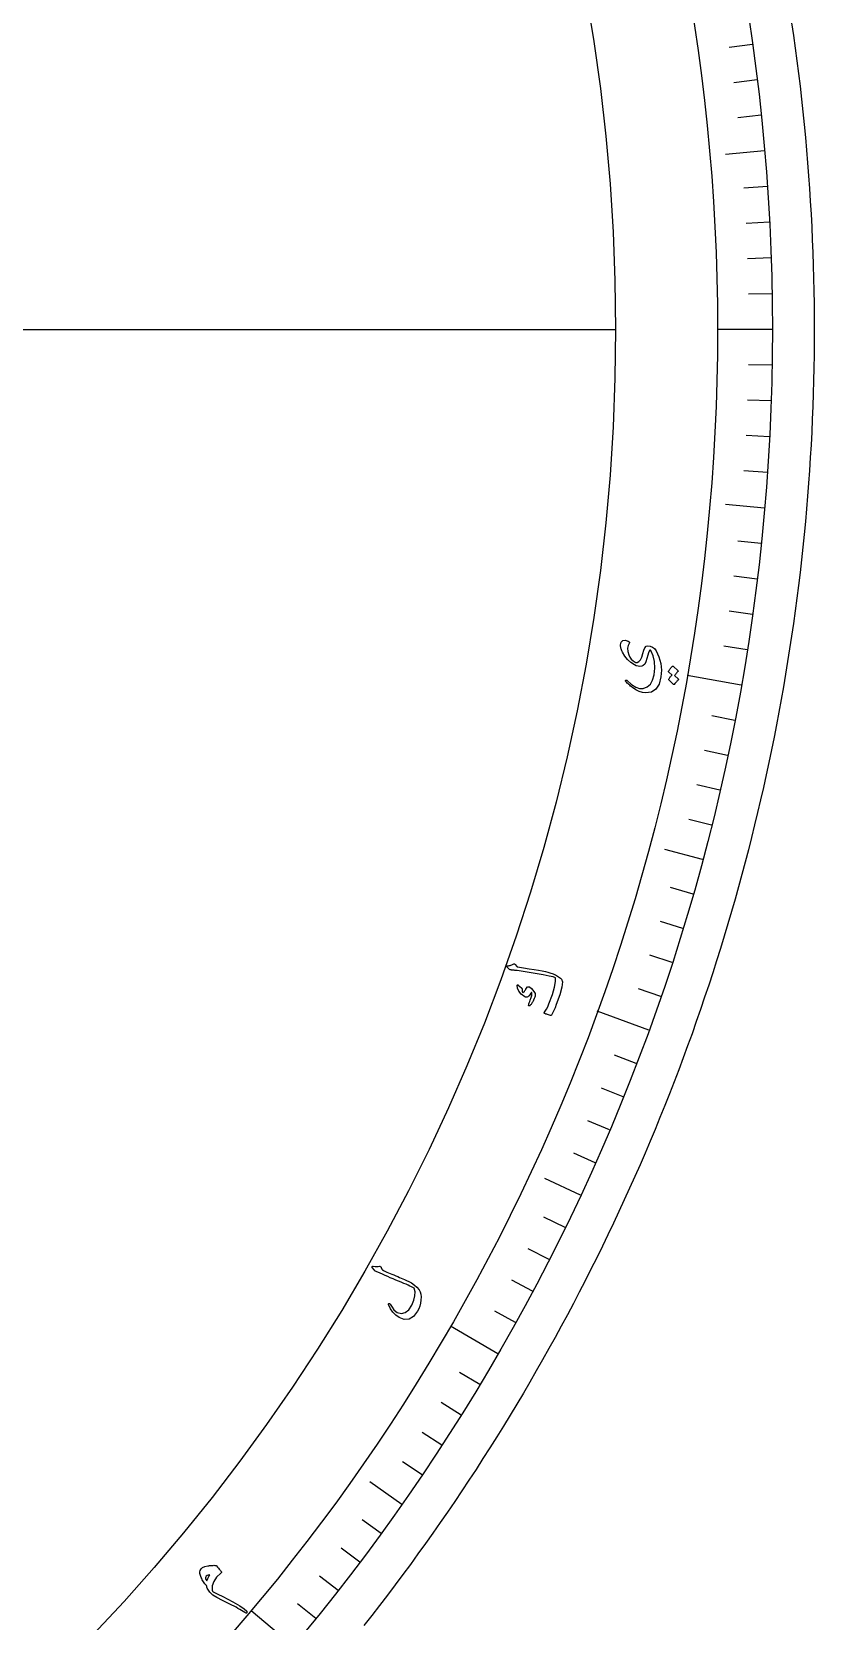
# Model space of a CAD drawing. Header units: millimetres. Extents: x -85 to 85, y -85 to 110.
# Drawn here: x 53.2 to 85, y -52.5 to 12.1 of the extents above; entities that cross this region are included whole.
import ezdxf

# ---------------------------------------------------------------- set-up
doc = ezdxf.new("R2010")
doc.units = ezdxf.units.MM
for name, color, linetype in [('CUT_OUTER', 1, 'Continuous'), ('ENGRAVE', 7, 'Continuous'), ('ENGRAVE_FINE', 8, 'Continuous'), ('TEXT', 5, 'Continuous')]:
    doc.layers.add(name, color=color, linetype=linetype)

msp = doc.modelspace()

# ---------------------------------------------------------------- linework, layer by layer
at = {"layer": 'CUT_OUTER'}
msp.add_lwpolyline([(84.08, 12.4721), (84.1549, 11.956), (84.2267, 11.4394), (84.2953, 10.9223), (84.3608, 10.4049), (84.423, 9.8871), (84.4821, 9.3689), (84.538, 8.8503), (84.5907, 8.3315), (84.6402, 7.8123), (84.6866, 7.2928), (84.7297, 6.773), (84.7697, 6.253), (84.8065, 5.7327), (84.84, 5.2123), (84.8704, 4.6916), (84.8976, 4.1708), (84.9216, 3.6498), (84.9424, 3.1286), (84.96, 2.6074), (84.9744, 2.086), (84.9856, 1.5646), (84.9936, 1.0431), (84.9984, 0.5216), (85, 0), (84.9984, -0.5216), (84.9936, -1.0431), (84.9856, -1.5646), (84.9744, -2.086), (84.96, -2.6074), (84.9424, -3.1286), (84.9216, -3.6498), (84.8976, -4.1708), (84.8704, -4.6916), (84.84, -5.2123), (84.8065, -5.7327), (84.7697, -6.253), (84.7297, -6.773), (84.6866, -7.2928), (84.6402, -7.8123), (84.5907, -8.3315), (84.538, -8.8503), (84.4821, -9.3689), (84.423, -9.8871), (84.3608, -10.4049), (84.2953, -10.9223), (84.2267, -11.4394), (84.1549, -11.956), (84.08, -12.4721), (84.0019, -12.9878), (83.9206, -13.5029), (83.8362, -14.0176), (83.7486, -14.5318), (83.6579, -15.0454), (83.564, -15.5584), (83.4669, -16.0708), (83.3667, -16.5827), (83.2634, -17.0939), (83.157, -17.6045), (83.0474, -18.1144), (82.9347, -18.6236), (82.8188, -19.1321), (82.6999, -19.6399), (82.5778, -20.147), (82.4527, -20.6533), (82.3244, -21.1588), (82.193, -21.6636), (82.0585, -22.1675), (81.921, -22.6706), (81.7803, -23.1728), (81.6366, -23.6742), (81.4898, -24.1746), (81.3399, -24.6742), (81.187, -25.1728), (81.031, -25.6705), (80.872, -26.1672), (80.7099, -26.6629), (80.5448, -27.1577), (80.3766, -27.6514), (80.2054, -28.144), (80.0312, -28.6356), (79.854, -29.1262), (79.6738, -29.6156), (79.4906, -30.1039), (79.3044, -30.5911), (79.1152, -31.0771), (78.923, -31.562), (78.7279, -32.0456), (78.5298, -32.5281), (78.3287, -33.0093), (78.1247, -33.4893), (77.9177, -33.9681), (77.7078, -34.4455), (77.495, -34.9217), (77.2793, -35.3965), (77.0606, -35.87), (76.8391, -36.3422), (76.6147, -36.813), (76.3873, -37.2824), (76.1571, -37.7504), (75.9241, -38.217), (75.6881, -38.6821), (75.4494, -39.1458), (75.2078, -39.608), (74.9633, -40.0687), (74.716, -40.5279), (74.466, -40.9856), (74.2131, -41.4418), (73.9574, -41.8963), (73.6989, -42.3494), (73.4377, -42.8008), (73.1737, -43.2506), (72.9069, -43.6987), (72.6374, -44.1453), (72.3652, -44.5901), (72.0902, -45.0333), (71.8126, -45.4748), (71.5322, -45.9146), (71.2491, -46.3526), (70.9633, -46.7889), (70.6749, -47.2235), (70.3838, -47.6562), (70.0901, -48.0872), (69.7937, -48.5164), (69.4947, -48.9437), (69.1931, -49.3692), (68.8889, -49.7928), (68.582, -50.2146), (68.2726, -50.6344), (67.9607, -51.0524), (67.6461, -51.4684), (67.3291, -51.8825), (67.0094, -52.2947), (66.6873, -52.7049)], dxfattribs=at)
at = {"layer": 'ENGRAVE'}
for points in [[(82.983, 7.2601), (81.3953, 7.1212)], [(-76.925, 0), (76.925, 0)], [(83.3, 0), (81.0687, 0)], [(82.983, -7.2601), (81.3953, -7.1212)], [(82.0345, -14.4649), (79.8371, -14.0774)], [(80.4616, -21.5596), (78.9222, -21.1471)], [(78.2764, -28.4903), (76.1797, -27.7271)], [(75.4954, -35.2041), (74.051, -34.5306)], [(72.1399, -41.65), (70.2076, -40.5344)], [(68.2354, -47.7789), (66.9298, -46.8648)], [(63.8115, -53.5442), (62.1023, -52.11)]]:
    msp.add_lwpolyline(points, dxfattribs=at)
for radius in [83.3, 83.3, 81.0687, 76.925, 76.925]:
    msp.add_circle((0, 0), radius, dxfattribs=at)
at = {"layer": 'ENGRAVE_FINE'}
for points in [[(82.4893, 11.5931), (81.5424, 11.46)], [(82.6791, 10.1517), (81.73, 10.0352)], [(82.8437, 8.7072), (81.8927, 8.6073)], [(83.0971, 5.8107), (82.1432, 5.744)], [(83.1858, 4.3596), (82.2309, 4.3095)], [(83.2493, 2.9071), (82.2936, 2.8738)], [(83.2873, 1.4538), (82.3312, 1.4371)], [(83.2873, -1.4538), (82.3312, -1.4371)], [(83.2493, -2.9071), (82.2936, -2.8738)], [(83.1858, -4.3596), (82.2309, -4.3095)], [(83.0971, -5.8107), (82.1432, -5.744)], [(82.8437, -8.7072), (81.8927, -8.6073)], [(82.6791, -10.1517), (81.73, -10.0352)], [(82.4893, -11.5931), (81.5424, -11.46)], [(82.2744, -13.031), (81.33, -12.8814)], [(81.7695, -15.8944), (80.8309, -15.7119)], [(81.4797, -17.319), (80.5443, -17.1202)], [(81.165, -18.7384), (80.2333, -18.5233)], [(80.8256, -20.1521), (79.8978, -19.9208)], [(80.0731, -22.9606), (79.1539, -22.697)], [(79.6602, -24.3546), (78.7457, -24.075)], [(79.223, -25.7411), (78.3136, -25.4456)], [(78.7617, -27.1198), (77.8575, -26.8085)], [(77.7672, -29.8521), (76.8745, -29.5094)], [(77.2344, -31.2047), (76.3478, -30.8465)], [(76.6781, -32.5479), (75.7978, -32.1743)], [(76.0983, -33.8812), (75.2248, -33.4922)], [(74.8695, -36.5163), (74.0101, -36.0971)], [(74.2208, -37.8174), (73.3688, -37.3833)], [(73.5495, -39.107), (72.7052, -38.658)], [(72.8558, -40.3846), (72.0195, -39.921)], [(71.402, -42.9027), (70.5824, -42.4102)], [(70.6424, -44.1423), (69.8315, -43.6355)], [(69.8613, -45.3684), (69.0593, -44.8476)], [(69.0588, -46.5808), (68.2661, -46.046)], [(67.3911, -48.9625), (66.6175, -48.4004)], [(66.5263, -50.1312), (65.7626, -49.5557)], [(65.6413, -51.2846), (64.8878, -50.6959)], [(64.7363, -52.4224), (63.9931, -51.8206)]]:
    msp.add_lwpolyline(points, dxfattribs=at)
at = {"layer": 'TEXT'}
for points in [[(77.4799, -12.7642), (77.431, -12.8565), (77.4115, -12.9652), (77.4214, -13.0905), (77.4605, -13.2325), (77.5048, -13.3262), (77.5628, -13.4079), (77.6344, -13.4777), (77.7198, -13.5356), (77.7376, -13.543), (77.7569, -13.5467), (77.7775, -13.5468), (77.7996, -13.5432), (77.8726, -13.5063), (77.9354, -13.434), (77.9878, -13.3261), (78.0296, -13.1828), (78.0692, -13.041), (78.1145, -12.9406), (78.1657, -12.8819), (78.2228, -12.8647), (78.3338, -12.88), (78.4287, -12.9182), (78.5073, -12.9792), (78.5697, -13.0632), (78.6853, -13.317), (78.7571, -13.5796), (78.7849, -13.8506), (78.7687, -14.1296), (78.6942, -14.4242), (78.5647, -14.6307), (78.3809, -14.7489), (78.1432, -14.779), (78.0194, -14.76), (77.8893, -14.7169), (77.7527, -14.6499), (77.6096, -14.5592), (77.5706, -14.5297), (77.5332, -14.4999), (77.4974, -14.4699), (77.4633, -14.4396), (77.4305, -14.4088), (77.3991, -14.3773), (77.369, -14.3451), (77.3401, -14.3122), (77.3288, -14.2953), (77.3255, -14.2815), (77.3302, -14.2707), (77.343, -14.2629), (77.3576, -14.26), (77.3714, -14.2612), (77.3845, -14.2665), (77.3968, -14.276), (77.5738, -14.4372), (77.7404, -14.5445), (77.8969, -14.5978), (78.0432, -14.5965), (78.2085, -14.5348), (78.3378, -14.4227), (78.4307, -14.2602), (78.487, -14.0475), (78.5143, -13.7669), (78.5014, -13.508), (78.4486, -13.2709), (78.3561, -13.0559), (78.3474, -13.0425), (78.3375, -13.0364), (78.3265, -13.0375), (78.3142, -13.0458), (78.2876, -13.0835), (78.2591, -13.1518), (78.2284, -13.2507), (78.1955, -13.38), (78.1562, -13.5107), (78.1079, -13.6071), (78.0507, -13.6694), (77.9846, -13.6975), (77.9117, -13.7031), (77.8377, -13.6952), (77.7625, -13.6738), (77.6862, -13.6389), (77.5409, -13.5439), (77.4125, -13.4254), (77.3009, -13.2833), (77.2059, -13.1179), (77.184, -13.0745), (77.1658, -13.033), (77.151, -12.9932), (77.1399, -12.9552), (77.1322, -12.9192), (77.1275, -12.8852), (77.126, -12.8533), (77.1277, -12.8235), (77.1574, -12.7107), (77.2196, -12.6487), (77.3142, -12.6375), (77.4413, -12.6773), (77.474, -12.697), (77.4914, -12.718), (77.4933, -12.7404), (77.4799, -12.7642)], [(79.0812, -13.9156), (79.0781, -13.9111), (79.0768, -13.9053), (79.0773, -13.8982), (79.0795, -13.8899), (79.096, -13.8615), (79.1134, -13.8343), (79.1318, -13.8082), (79.1511, -13.7833), (79.1717, -13.7594), (79.1936, -13.7363), (79.2169, -13.714), (79.2417, -13.6925), (79.2488, -13.6888), (79.2557, -13.6878), (79.2626, -13.6896), (79.2694, -13.6942), (79.4736, -13.8825), (79.4759, -13.8871), (79.4749, -13.8931), (79.4705, -13.9005), (79.4627, -13.9093), (79.4559, -13.9151), (79.4463, -13.9248), (79.4339, -13.9384), (79.4187, -13.9558), (79.4004, -13.9773), (79.3788, -14.003), (79.3539, -14.0329), (79.3258, -14.0669), (79.4832, -14.2162), (79.4877, -14.2226), (79.4878, -14.2298), (79.4835, -14.2379), (79.4747, -14.2467), (79.4671, -14.2543), (79.4555, -14.2664), (79.4401, -14.283), (79.4207, -14.3041), (79.3973, -14.33), (79.3698, -14.3611), (79.3382, -14.3975), (79.3026, -14.4391), (79.2972, -14.4431), (79.2923, -14.4444), (79.2878, -14.443), (79.2839, -14.4389), (79.0907, -14.2478), (79.0876, -14.2433), (79.0863, -14.2375), (79.0868, -14.2304), (79.0891, -14.2221), (79.1019, -14.1977), (79.116, -14.1744), (79.1312, -14.1521), (79.1476, -14.1308), (79.1649, -14.1104), (79.1831, -14.091), (79.2021, -14.0725), (79.2219, -14.0549)], [(72.5294, -25.8766), (72.566, -25.8718), (72.6013, -25.8656), (72.6353, -25.8582), (72.6678, -25.8495), (72.6991, -25.8392), (72.729, -25.8274), (72.7578, -25.8138), (72.7853, -25.7986), (72.7993, -25.794), (72.8132, -25.7958), (72.8268, -25.8038), (72.8403, -25.8181), (72.9089, -25.9), (72.9166, -25.9083), (72.9233, -25.9147), (72.929, -25.9192), (72.9338, -25.9217), (73.1851, -25.9582), (73.4117, -25.9925), (73.6136, -26.0247), (73.7908, -26.0548), (73.9429, -26.083), (74.0698, -26.1095), (74.1715, -26.1344), (74.2478, -26.1576), (74.3898, -26.2076), (74.4339, -26.226), (74.4774, -26.2467), (74.5203, -26.2695), (74.5626, -26.2947), (74.6043, -26.3222), (74.6452, -26.3524), (74.6854, -26.3852), (74.7249, -26.4206), (74.7624, -26.5326), (74.74, -26.7425), (74.6569, -27.0499), (74.5118, -27.4542), (74.461, -27.5784), (74.4106, -27.6921), (74.3607, -27.7952), (74.3113, -27.8877), (74.3042, -27.8952), (74.2962, -27.8994), (74.2874, -27.9004), (74.2778, -27.8983), (74.2328, -27.8844), (74.1919, -27.8714), (74.1552, -27.8593), (74.1227, -27.8483), (74.094, -27.838), (74.0687, -27.8284), (74.0468, -27.8194), (74.0284, -27.8112), (74.0183, -27.8059), (74.0138, -27.7999), (74.0149, -27.7931), (74.0216, -27.7856), (74.0672, -27.7258), (74.1146, -27.6444), (74.1638, -27.5415), (74.2146, -27.4169), (74.3526, -27.0398), (74.4415, -26.7379), (74.4822, -26.5118), (74.4754, -26.3618), (74.3872, -26.3308), (74.2207, -26.292), (73.976, -26.2452), (73.6532, -26.1903), (73.3292, -26.1372), (73.0839, -26.0977), (72.9171, -26.072), (72.829, -26.0603), (72.8046, -26.0578), (72.7818, -26.0554), (72.7606, -26.0532), (72.7409, -26.0512), (72.723, -26.0493), (72.7071, -26.0478), (72.693, -26.0466), (72.6809, -26.0456), (72.6551, -26.042), (72.6319, -26.0345), (72.6113, -26.0231), (72.5933, -26.0079), (72.5027, -25.9149), (72.4968, -25.9078), (72.4937, -25.9013), (72.4931, -25.8953), (72.4953, -25.8899), (72.5015, -25.8846), (72.5092, -25.8806), (72.5185, -25.8779), (72.5294, -25.8766)], [(72.9245, -26.663), (72.9271, -26.658), (72.931, -26.6541), (72.936, -26.6516), (72.9422, -26.6502), (72.9471, -26.6508), (72.9521, -26.6522), (72.9572, -26.6545), (72.9624, -26.6576), (73.0934, -26.7732), (73.1063, -26.7862), (73.1153, -26.7982), (73.1207, -26.8093), (73.1223, -26.8194), (73.1195, -26.8589), (73.1218, -26.8943), (73.1293, -26.9256), (73.142, -26.9527), (73.151, -26.9605), (73.1641, -26.9593), (73.1814, -26.949), (73.2028, -26.9298), (73.2143, -26.9159), (73.2255, -26.9013), (73.2367, -26.8861), (73.2476, -26.8702), (73.2585, -26.8534), (73.2693, -26.8356), (73.28, -26.8168), (73.2908, -26.797), (73.3477, -26.7356), (73.4187, -26.7352), (73.5039, -26.7958), (73.6031, -26.9176), (73.6293, -26.9626), (73.6475, -27.0039), (73.6577, -27.0414), (73.6598, -27.0751), (73.6547, -27.1095), (73.6412, -27.1546), (73.6191, -27.2104), (73.5886, -27.2769), (73.5722, -27.3106), (73.5554, -27.342), (73.5382, -27.3713), (73.5205, -27.3984), (73.503, -27.4234), (73.4861, -27.4467), (73.4699, -27.4681), (73.4543, -27.4878), (73.4414, -27.4987), (73.429, -27.5052), (73.4169, -27.5074), (73.4052, -27.5053), (73.3945, -27.4992), (73.3884, -27.4909), (73.3869, -27.4801), (73.39, -27.467), (73.4022, -27.4261), (73.4167, -27.38), (73.4336, -27.3287), (73.4528, -27.2722), (73.4884, -27.1666), (73.5122, -27.0826), (73.5243, -27.0204), (73.5246, -26.9799), (73.5229, -26.974), (73.5193, -26.9699), (73.5139, -26.9674), (73.5066, -26.9668), (73.5015, -26.9678), (73.496, -26.971), (73.4901, -26.9766), (73.4837, -26.9844), (73.433, -27.06), (73.4102, -27.0909), (73.3862, -27.1158), (73.3613, -27.1346), (73.3353, -27.1473), (73.3072, -27.1558), (73.2809, -27.1572), (73.2564, -27.1515), (73.2336, -27.1389), (73.0902, -27.0266), (72.9908, -26.9099), (72.9356, -26.7888), (72.9245, -26.663)], [(67.0325, -38.141), (67.0269, -38.1318), (67.0245, -38.1226), (67.025, -38.1134), (67.0287, -38.1043), (67.035, -38.0966), (67.0436, -38.092), (67.0544, -38.0904), (67.0676, -38.0918), (67.1426, -38.1022), (67.2103, -38.1063), (67.2706, -38.1039), (67.3234, -38.0951), (67.3414, -38.0937), (67.3578, -38.0998), (67.3727, -38.1132), (67.3861, -38.134), (67.3916, -38.1456), (67.3971, -38.1567), (67.4023, -38.1672), (67.4074, -38.1773), (67.4122, -38.1867), (67.4166, -38.1954), (67.4204, -38.2035), (67.4237, -38.2108), (67.4302, -38.2236), (67.4398, -38.2355), (67.4524, -38.2466), (67.4682, -38.2568), (67.5162, -38.2799), (67.5689, -38.3043), (67.6263, -38.3301), (67.6884, -38.3573), (67.7552, -38.386), (67.8266, -38.4164), (67.9025, -38.4485), (67.9829, -38.4822), (68.0639, -38.5148), (68.1396, -38.546), (68.2102, -38.5757), (68.2757, -38.604), (68.3362, -38.6309), (68.3921, -38.6563), (68.4434, -38.6801), (68.49, -38.7023), (68.6248, -38.7739), (68.7445, -38.8559), (68.849, -38.9483), (68.9382, -39.0513), (68.9819, -39.1273), (69.0084, -39.2217), (69.0178, -39.3345), (69.0098, -39.4656), (68.9881, -39.6004), (68.9577, -39.7215), (68.9187, -39.8287), (68.8711, -39.9221), (68.7085, -40.1305), (68.5293, -40.2428), (68.3341, -40.2589), (68.123, -40.1793), (67.9872, -40.0835), (67.8695, -39.9638), (67.7698, -39.8203), (67.6879, -39.653), (67.684, -39.6417), (67.6834, -39.6318), (67.6859, -39.6233), (67.6916, -39.6162), (67.6996, -39.6098), (67.7074, -39.606), (67.715, -39.6047), (67.7225, -39.606), (67.7326, -39.6097), (67.7412, -39.6151), (67.7483, -39.6224), (67.7539, -39.6314), (67.8368, -39.7613), (67.9131, -39.8623), (67.9829, -39.9342), (68.0462, -39.9769), (68.2137, -40.0157), (68.3687, -39.9777), (68.5112, -39.8627), (68.6405, -39.6706), (68.725, -39.479), (68.7678, -39.2996), (68.769, -39.1328), (68.7288, -38.9787), (68.6809, -38.9543), (68.6244, -38.927), (68.5591, -38.8967), (68.4852, -38.8635), (68.4023, -38.8273), (68.3102, -38.7884), (68.2089, -38.7465), (68.0984, -38.7019), (67.9851, -38.6546), (67.8739, -38.6075), (67.7647, -38.5607), (67.6576, -38.5141), (67.5527, -38.4677), (67.4499, -38.4211), (67.3495, -38.3745), (67.2512, -38.3279), (67.1545, -38.2867), (67.1445, -38.2803), (67.1357, -38.2733), (67.1281, -38.2657), (67.1217, -38.2575)], [(60.2921, -51.0813), (60.2601, -51.0432), (60.2291, -51.0042), (60.1991, -50.9644), (60.1701, -50.9236), (60.1427, -50.8819), (60.1173, -50.8392), (60.094, -50.7956), (60.0728, -50.751), (60.0396, -50.6638), (60.0211, -50.5872), (60.0173, -50.5211), (60.0283, -50.4654), (60.0668, -50.399), (60.1322, -50.3452), (60.2245, -50.3039), (60.3438, -50.275), (60.3792, -50.2691), (60.4147, -50.2643), (60.4502, -50.2606), (60.4859, -50.2579), (60.5218, -50.2561), (60.5581, -50.2551), (60.5947, -50.2548), (60.6317, -50.2553), (60.6521, -50.2568), (60.6698, -50.261), (60.6848, -50.268), (60.697, -50.2776), (60.7387, -50.3255), (60.7756, -50.3686), (60.8079, -50.4069), (60.8354, -50.4402), (60.858, -50.4682), (60.8753, -50.4902), (60.8872, -50.5064), (60.8938, -50.5166), (60.8989, -50.5326), (60.8982, -50.5473), (60.8916, -50.5606), (60.8792, -50.5726), (60.7008, -50.7346), (60.5825, -50.9062), (60.5244, -51.0878), (60.5264, -51.2798), (60.5315, -51.2976), (60.5394, -51.3121), (60.5499, -51.3233), (60.5633, -51.3313), (60.7564, -51.4234), (60.9547, -51.5225), (61.1581, -51.6285), (61.3665, -51.7416), (61.6406, -51.9013), (61.8271, -52.029), (61.9259, -52.1251), (61.9369, -52.1895), (61.9229, -52.2001), (61.903, -52.2011), (61.8771, -52.1925), (61.8453, -52.1742), (61.7829, -52.1315), (61.7163, -52.089), (61.6456, -52.0466), (61.5708, -52.0042), (61.4924, -51.9618), (61.4106, -51.9191), (61.3255, -51.8761), (61.2372, -51.8328), (60.9413, -51.6871), (60.7137, -51.5635), (60.5541, -51.4623), (60.4625, -51.3836), (60.4254, -51.3406), (60.393, -51.2988), (60.3654, -51.2582), (60.3425, -51.2189), (60.3239, -51.1813), (60.3093, -51.1459), (60.2987, -51.1125), (60.2921, -51.0813)], [(60.3086, -50.8858), (60.3179, -50.8565), (60.3289, -50.8266), (60.3417, -50.7961), (60.3561, -50.7651), (60.3721, -50.7337), (60.3896, -50.702), (60.4085, -50.67), (60.4289, -50.6377), (60.3637, -50.6524), (60.3141, -50.6706), (60.2801, -50.6924), (60.2616, -50.7176), (60.2515, -50.7579), (60.256, -50.7993), (60.2751, -50.8419), (60.3086, -50.8858)]]:
    msp.add_lwpolyline(points, close=True, dxfattribs=at)

doc.saveas('drawing.dxf')
